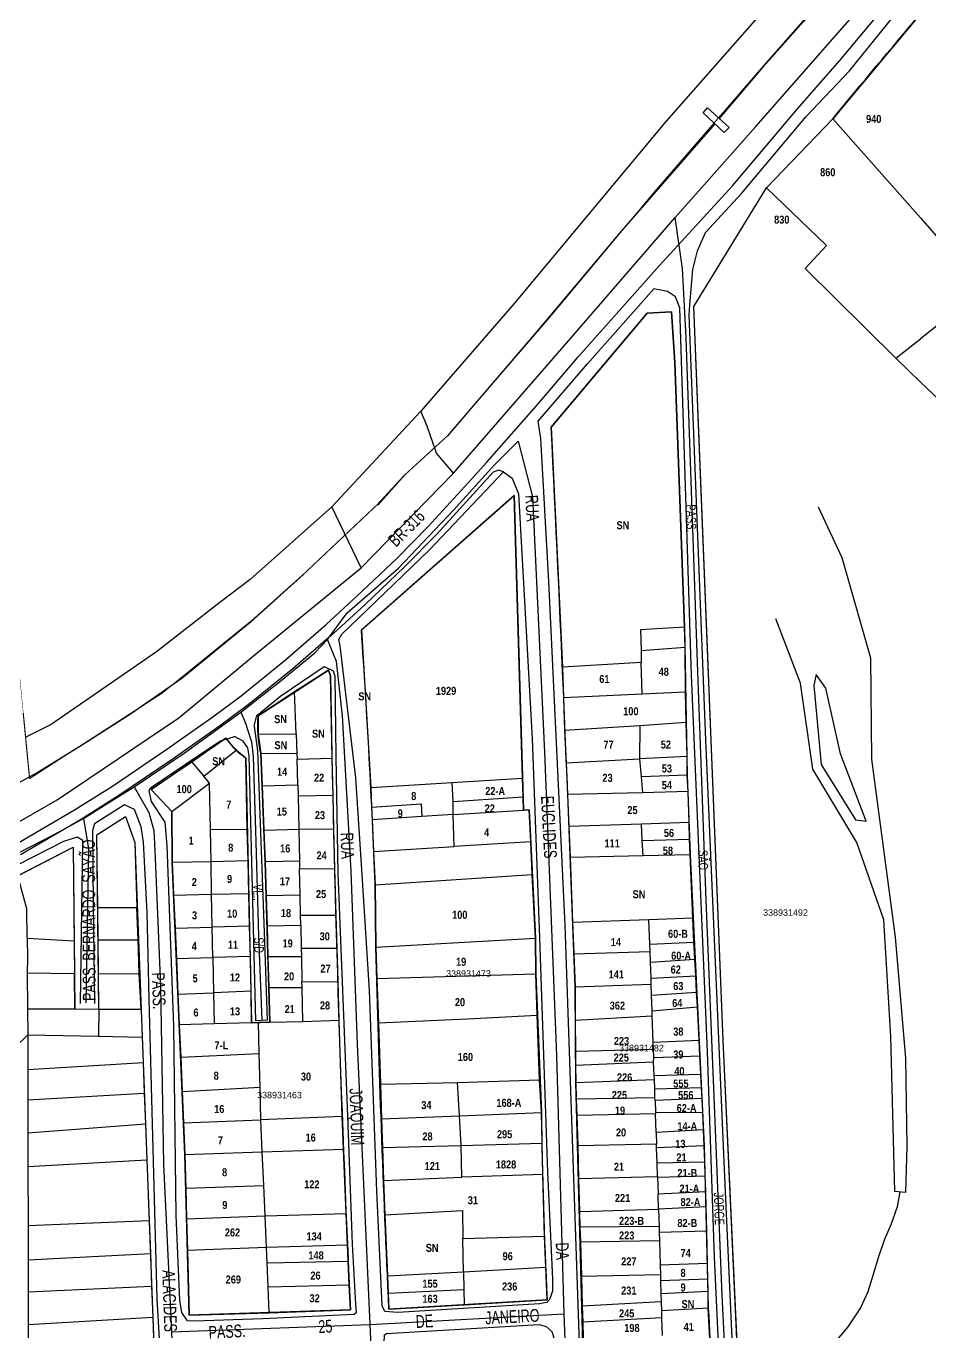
# Model space of a CAD drawing. Extents: x 206099 to 208675, y 4843659 to 4845705.
# Drawn here: x 207835.4 to 208117.6, y 4844599.5 to 4845007.4 of the extents above; entities that cross this region are included whole.
import ezdxf
from ezdxf.enums import TextEntityAlignment as Align

# ---------------------------------------------------------------- set-up
doc = ezdxf.new("R2010")
doc.units = 0
doc.header["$LTSCALE"] = 1.5
doc.header["$MEASUREMENT"] = 0
for name, color, linetype in [('CD-MALHA-LOTES', 40, 'CONTINUOUS'), ('CD_TXT_QUADRA', 7, 'CONTINUOUS'), ('HD-VALAS-DRENOS', 170, 'CONTINUOUS'), ('LM-LIM-SETOR-FISCAL', 7, 'CONTINUOUS'), ('LM-LIMITE-MUNICIPAL', 2, 'CONTINUOUS'), ('RU-QUADRAS', 6, 'CONTINUOUS'), ('SV-CAMINHO-TRILHA', 20, 'CONTINUOUS'), ('SV-EIXO-ROD-ESTR', 7, 'CONTINUOUS'), ('SV-EIXO-RUA-N-PAV', 6, 'CONTINUOUS'), ('SV-EIXO-RUA-PAV', 20, 'CONTINUOUS'), ('SV-FX-DOM-FED', 20, 'CONTINUOUS'), ('SV-PONTE-BUEIRO', 249, 'CONTINUOUS'), ('SV-ROD-FEDERAIS', 40, 'CONTINUOUS'), ('SV-RUA-NAO-PAV-S-GUIA-C-GUIA', 7, 'CONTINUOUS'), ('SV-RUA-PAVIM-S-GUIA-C-GUIA', 7, 'CONTINUOUS'), ('SV-TXT-ROD-FED', 20, 'CONTINUOUS'), ('SV-TXT-RUA-N-PAV-S-GUIA-C-GUIA', 7, 'CONTINUOUS'), ('SV-TXT-RUA-PAV-S-GUIA-C-GUIA', 7, 'CONTINUOUS'), ('Th_NmrPort', 7, 'CONTINUOUS')]:
    doc.layers.add(name, color=color, linetype=linetype)
doc.styles.add('3389-31-2D_TXT$0$ARIAL', font='ARIAL.TTF')
doc.styles.add('ARIAL', font='ARIAL.TTF')
doc.styles.add('MONOTXT', font='ARIAL.TTF', dxfattribs={"height": 0.2})
doc.styles.get("Standard").update_dxf_attribs({"font": 'swisscbo.ttf'})
doc.linetypes.add('Limite', pattern='A,20,-3,[130,ltypeshp.shx,S=6.35,R=0,X=0,Y=0],-3,20', length=46)

msp = doc.modelspace()

# ---------------------------------------------------------------- linework, layer by layer
at = {"layer": 'CD-MALHA-LOTES', "linetype": 'Continuous'}
for p, q in [((208114.62, 4845011.24), (208087.25, 4844978.44)), ((208087.25, 4844978.44), (208066.61, 4844956.94)), ((208087.25, 4844978.44), (208114.62, 4844947.53)), ((208043.91, 4844919.87), (208066.61, 4844956.94)), ((208066.61, 4844956.94), (208085.31, 4844938.85)), ((208114.62, 4844947.53), (208129.67, 4844930.25)), ((208085.31, 4844938.85), (208078.63, 4844931.68)), ((208078.63, 4844931.68), (208106.98, 4844903.67)), ((208029.27, 4844917.74), (207999.36, 4844882.14)), ((208036.89, 4844918.13), (208029.27, 4844917.74)), ((208037.94, 4844902.32), (208036.89, 4844918.13)), ((208045.44, 4844880.38), (208043.91, 4844919.87)), ((208123.74, 4844916.96), (208114.62, 4844909.68)), ((208106.98, 4844903.67), (208114.62, 4844909.68)), ((208040.95, 4844819.7), (208037.94, 4844902.32)), ((208106.98, 4844903.67), (208114.62, 4844896.24)), ((208120.5, 4844890.7), (208114.62, 4844896.24)), ((207999.36, 4844882.14), (208002.84, 4844807.15)), ((208053.02, 4844690.61), (208045.44, 4844880.38)), ((207987.79, 4844860.77), (207940.16, 4844818.87)), ((207990.39, 4844772.45), (207987.79, 4844860.77)), ((208040.95, 4844819.7), (208027.26, 4844818.8)), ((208041.14, 4844813.37), (208040.95, 4844819.7)), ((207940.16, 4844818.87), (207940.05, 4844818.86)), ((207940.05, 4844818.86), (207943.01, 4844769.53)), ((208027.26, 4844818.8), (208027.4, 4844812.32)), ((208027.4, 4844812.32), (208041.14, 4844813.37)), ((208027.4, 4844812.32), (208027.48, 4844808.65)), ((208041.32, 4844799.38), (208041.14, 4844813.37)), ((208027.48, 4844808.65), (208002.84, 4844807.15)), ((208002.84, 4844807.15), (208003.17, 4844797.61)), ((208027.7, 4844798.75), (208027.48, 4844808.65)), ((207929.84, 4844806.22), (207919.18, 4844799.46)), ((207930.43, 4844804.48), (207929.84, 4844806.22)), ((207930.93, 4844778.69), (207930.43, 4844804.48)), ((207919.18, 4844799.46), (207907.8, 4844791.92)), ((207919.65, 4844786.28), (207919.18, 4844799.46)), ((208027.7, 4844798.75), (208003.17, 4844797.61)), ((208041.32, 4844799.38), (208027.7, 4844798.75)), ((208041.45, 4844789.86), (208041.32, 4844799.38)), ((208003.17, 4844797.61), (208003.52, 4844787.41)), ((207907.8, 4844791.92), (207907.81, 4844786.22)), ((208027.07, 4844788.82), (208003.52, 4844787.41)), ((208003.52, 4844787.41), (208003.97, 4844777.28)), ((208027.07, 4844788.82), (208026.91, 4844778.49)), ((208041.45, 4844789.86), (208027.07, 4844788.82)), ((208041.79, 4844779.24), (208041.45, 4844789.86)), ((207897.77, 4844785.02), (207887.14, 4844777.53)), ((207901, 4844781.22), (207897.77, 4844785.02)), ((207907.81, 4844786.22), (207919.65, 4844786.28)), ((207907.81, 4844786.22), (207908.66, 4844780.24)), ((207919.65, 4844786.28), (207919.95, 4844780.23)), ((207890.83, 4844773.1), (207901, 4844781.22)), ((207904.01, 4844778.75), (207901, 4844781.22)), ((207904.42, 4844756.4), (207904.01, 4844778.75)), ((207908.66, 4844780.24), (207919.95, 4844780.23)), ((207908.66, 4844780.24), (207909.07, 4844770.1)), ((207919.95, 4844780.23), (207920.04, 4844778.39)), ((207920.04, 4844778.39), (207930.93, 4844778.69)), ((207920.2, 4844770.42), (207920.04, 4844778.39)), ((207931.27, 4844767.14), (207930.93, 4844778.69)), ((208003.97, 4844777.28), (208026.91, 4844778.49)), ((208041.79, 4844779.24), (208026.91, 4844778.49)), ((208026.91, 4844778.49), (208027.41, 4844772.9)), ((208041.81, 4844773.43), (208041.79, 4844779.24)), ((207887.14, 4844777.53), (207874.39, 4844768.96)), ((207887.14, 4844777.53), (207890.83, 4844773.1)), ((208003.97, 4844777.28), (208004.4, 4844767.38)), ((207880.85, 4844762.11), (207892.66, 4844770.9)), ((207892.66, 4844770.9), (207890.83, 4844773.1)), ((207892.93, 4844756.39), (207892.66, 4844770.9)), ((207909.07, 4844770.1), (207920.2, 4844770.42)), ((207909.07, 4844770.1), (207909.64, 4844756.24)), ((207920.2, 4844770.42), (207920.28, 4844766.99)), ((207943.01, 4844769.53), (207968.46, 4844771.1)), ((207968.46, 4844771.1), (207990.39, 4844772.45)), ((207968.68, 4844765.12), (207968.46, 4844771.1)), ((207990.55, 4844766.59), (207990.39, 4844772.45)), ((208041.81, 4844773.43), (208027.41, 4844772.9)), ((208027.41, 4844772.9), (208027.84, 4844767.93)), ((208042.14, 4844768.27), (208041.81, 4844773.43)), ((207874.39, 4844768.96), (207880.85, 4844762.11)), ((207920.28, 4844766.99), (207931.27, 4844767.14)), ((207920.28, 4844766.99), (207920.5, 4844756.5)), ((207931.51, 4844756.65), (207931.27, 4844767.14)), ((207943.01, 4844769.53), (207943.27, 4844763.42)), ((207990.55, 4844766.59), (207968.68, 4844765.12)), ((207990.68, 4844762.44), (207990.55, 4844766.59)), ((208027.84, 4844767.93), (208004.4, 4844767.38)), ((208004.4, 4844767.38), (208004.84, 4844757.34)), ((208042.14, 4844768.27), (208027.84, 4844767.93)), ((208042.42, 4844758.58), (208042.14, 4844768.27)), ((207880.85, 4844762.11), (207880.95, 4844746.19)), ((207943.27, 4844763.42), (207958.7, 4844764.45)), ((207943.27, 4844763.42), (207943.45, 4844759.51)), ((207958.7, 4844764.45), (207958.98, 4844760.47)), ((207968.77, 4844761.08), (207968.68, 4844765.12)), ((207968.77, 4844761.08), (207990.68, 4844762.44)), ((207992.45, 4844762.54), (207990.68, 4844762.44)), ((207992.93, 4844752.56), (207992.45, 4844762.54)), ((207958.98, 4844760.47), (207943.45, 4844759.51)), ((207943.45, 4844759.51), (207943.88, 4844749.6)), ((207968.77, 4844761.08), (207958.98, 4844760.47)), ((207969, 4844751.11), (207968.77, 4844761.08)), ((208027.51, 4844758.09), (208004.84, 4844757.34)), ((208042.42, 4844758.58), (208027.51, 4844758.09)), ((208027.77, 4844752.99), (208027.51, 4844758.09)), ((208042.57, 4844753.4), (208042.42, 4844758.58)), ((207904.42, 4844756.4), (207892.93, 4844756.39)), ((207893.11, 4844746.46), (207892.93, 4844756.39)), ((207904.66, 4844746.79), (207904.42, 4844756.4)), ((207909.64, 4844756.24), (207920.5, 4844756.5)), ((207909.64, 4844756.24), (207910.04, 4844746.33)), ((207920.5, 4844756.5), (207931.51, 4844756.65)), ((207920.5, 4844756.5), (207920.72, 4844746.56)), ((207931.79, 4844744.27), (207931.51, 4844756.65)), ((208004.84, 4844757.34), (208005.27, 4844747.68)), ((207943.88, 4844749.6), (207969, 4844751.11)), ((207992.93, 4844752.56), (207969, 4844751.11)), ((207993.4, 4844742.4), (207992.93, 4844752.56)), ((208027.77, 4844752.99), (208042.57, 4844753.4)), ((208028.01, 4844748.2), (208027.77, 4844752.99)), ((208042.72, 4844748.53), (208042.57, 4844753.4)), ((207880.95, 4844746.19), (207893.11, 4844746.46)), ((207880.95, 4844746.19), (207881.4, 4844735.95)), ((207893.11, 4844746.46), (207904.66, 4844746.79)), ((207893.3, 4844736.22), (207893.11, 4844746.46)), ((207904.92, 4844736.4), (207904.66, 4844746.79)), ((207920.72, 4844746.56), (207910.04, 4844746.33)), ((207910.04, 4844746.33), (207910.34, 4844735.87)), ((207920.72, 4844746.56), (207920.76, 4844744.13)), ((207943.88, 4844749.6), (207944.34, 4844739.15)), ((208028.01, 4844748.2), (208005.27, 4844747.68)), ((208005.27, 4844747.68), (208006.04, 4844727.36)), ((208042.72, 4844748.53), (208028.01, 4844748.2)), ((208043.53, 4844728.71), (208042.72, 4844748.53)), ((207920.76, 4844744.13), (207931.79, 4844744.27)), ((207920.93, 4844736.03), (207920.76, 4844744.13)), ((207932.14, 4844729.59), (207931.79, 4844744.27)), ((207944.34, 4844739.15), (207993.4, 4844742.4)), ((207994.39, 4844722.51), (207993.4, 4844742.4)), ((207944.34, 4844739.15), (207944.61, 4844719.64)), ((207881.4, 4844735.95), (207893.3, 4844736.22)), ((207881.4, 4844735.95), (207881.86, 4844725.6)), ((207893.3, 4844736.22), (207904.92, 4844736.4)), ((207893.49, 4844725.9), (207893.3, 4844736.22)), ((207905.17, 4844726.23), (207904.92, 4844736.4)), ((207910.34, 4844735.87), (207920.93, 4844736.03)), ((207910.34, 4844735.87), (207910.62, 4844726.37)), ((207921.06, 4844729.61), (207920.93, 4844736.03)), ((207921.13, 4844726.52), (207921.06, 4844729.61)), ((207932.14, 4844729.59), (207921.06, 4844729.61)), ((207932.46, 4844719.24), (207932.14, 4844729.59)), ((207881.86, 4844725.6), (207893.49, 4844725.9)), ((207881.86, 4844725.6), (207882.28, 4844716.14)), ((207905.17, 4844726.23), (207893.49, 4844725.9)), ((207893.69, 4844716.44), (207893.49, 4844725.9)), ((207905.41, 4844716.75), (207905.17, 4844726.23)), ((207910.62, 4844726.37), (207921.13, 4844726.52)), ((207910.62, 4844726.37), (207910.9, 4844716.75)), ((207921.13, 4844726.52), (207921.28, 4844719.26)), ((208029.86, 4844728.22), (208006.04, 4844727.36)), ((208006.04, 4844727.36), (208006.41, 4844717.63)), ((208043.53, 4844728.71), (208029.86, 4844728.22)), ((208030.17, 4844720.61), (208029.86, 4844728.22)), ((208043.92, 4844721.25), (208043.53, 4844728.71)), ((207944.61, 4844719.64), (207994.39, 4844722.51)), ((207994.54, 4844711.38), (207994.39, 4844722.51)), ((208030.17, 4844720.61), (208043.92, 4844721.25)), ((208044.21, 4844715.92), (208043.92, 4844721.25)), ((207921.28, 4844719.26), (207921.32, 4844716.73)), ((207932.46, 4844719.24), (207921.28, 4844719.26)), ((207932.78, 4844708.98), (207932.46, 4844719.24)), ((207944.61, 4844719.64), (207944.94, 4844709.88)), ((208006.41, 4844717.63), (208030.25, 4844718.29)), ((208006.41, 4844717.63), (208006.8, 4844707.31)), ((208030.25, 4844718.29), (208030.17, 4844720.61)), ((208030.36, 4844714.96), (208030.25, 4844718.29)), ((207882.28, 4844716.14), (207893.69, 4844716.44)), ((207882.28, 4844716.14), (207882.77, 4844704.96)), ((207905.41, 4844716.75), (207893.69, 4844716.44)), ((207893.69, 4844716.44), (207893.87, 4844705.45)), ((207905.68, 4844705.95), (207905.41, 4844716.75)), ((207910.9, 4844716.75), (207921.32, 4844716.73)), ((207910.9, 4844716.75), (207911.18, 4844707.08)), ((207921.32, 4844716.73), (207921.49, 4844708.85)), ((208030.36, 4844714.96), (208044.21, 4844715.92)), ((208030.52, 4844710), (208030.36, 4844714.96)), ((208044.48, 4844710.78), (208044.21, 4844715.92)), ((207921.49, 4844708.85), (207932.78, 4844708.98)), ((207933.15, 4844696.84), (207932.78, 4844708.98)), ((207944.94, 4844709.88), (207994.54, 4844711.38)), ((207944.94, 4844709.88), (207945.39, 4844696)), ((207994.98, 4844698.39), (207994.54, 4844711.38)), ((208030.52, 4844710), (208044.48, 4844710.78)), ((208030.58, 4844708.14), (208030.52, 4844710)), ((208044.75, 4844705.67), (208044.48, 4844710.78)), ((207882.77, 4844704.96), (207893.87, 4844705.45)), ((207882.77, 4844704.96), (207883.19, 4844695.46)), ((207905.68, 4844705.95), (207893.87, 4844705.45)), ((207893.87, 4844705.45), (207894.08, 4844695.76)), ((207905.74, 4844696.08), (207905.68, 4844705.95)), ((207911.18, 4844707.08), (207921.53, 4844707.09)), ((207911.18, 4844707.08), (207911.49, 4844696.24)), ((207921.53, 4844707.09), (207921.49, 4844708.85)), ((207921.75, 4844696.47), (207921.53, 4844707.09)), ((208006.8, 4844707.31), (208030.58, 4844708.14)), ((208006.8, 4844707.31), (208006.87, 4844696.9)), ((208030.7, 4844704.7), (208030.58, 4844708.14)), ((208030.7, 4844704.7), (208044.75, 4844705.67)), ((208045, 4844701.03), (208044.75, 4844705.67)), ((208030.86, 4844699.84), (208030.7, 4844704.7)), ((208030.86, 4844699.84), (208045, 4844701.03)), ((208045.54, 4844690.59), (208045, 4844701.03)), ((207921.75, 4844696.47), (207933.15, 4844696.84)), ((207934.08, 4844666.8), (207933.15, 4844696.84)), ((207945.39, 4844696), (207973.25, 4844697.3)), ((207973.25, 4844697.3), (207994.98, 4844698.39)), ((207995.66, 4844678.19), (207994.98, 4844698.39)), ((208006.87, 4844696.9), (208030.91, 4844698.24)), ((208006.87, 4844696.9), (208006.93, 4844687.24)), ((208030.91, 4844698.24), (208030.86, 4844699.84)), ((208031.18, 4844690.03), (208030.91, 4844698.24)), ((207894.08, 4844695.76), (207883.19, 4844695.46)), ((207883.19, 4844695.46), (207883.63, 4844685.35)), ((207905.74, 4844696.08), (207894.08, 4844695.76)), ((207907.94, 4844696.14), (207905.74, 4844696.08)), ((207911.49, 4844696.24), (207907.94, 4844696.14)), ((207908.18, 4844686.47), (207907.94, 4844696.14)), ((207911.49, 4844696.24), (207921.75, 4844696.47)), ((207945.39, 4844696), (207946.03, 4844676.84)), ((208031.18, 4844690.03), (208045.54, 4844690.59)), ((208031.25, 4844687.84), (208031.18, 4844690.03)), ((208045.78, 4844685.66), (208045.54, 4844690.59)), ((208059.79, 4844544.47), (208053.02, 4844690.61)), ((207883.63, 4844685.35), (207908.18, 4844686.47)), ((207883.63, 4844685.35), (207884.11, 4844674.6)), ((207908.46, 4844675.9), (207908.18, 4844686.47)), ((208006.93, 4844687.24), (208031.25, 4844687.84)), ((208006.93, 4844687.24), (208006.95, 4844682.87)), ((208031.34, 4844685.06), (208031.25, 4844687.84)), ((208031.33, 4844683.89), (208031.34, 4844685.06)), ((208045.78, 4844685.66), (208031.34, 4844685.06)), ((208046.08, 4844680.01), (208045.78, 4844685.66)), ((208006.95, 4844682.87), (208031.33, 4844683.89)), ((208006.95, 4844682.87), (208006.99, 4844677.43)), ((208031.52, 4844679.57), (208031.33, 4844683.89)), ((207946.03, 4844676.84), (207970.05, 4844677.41)), ((207946.03, 4844676.84), (207946.38, 4844666.03)), ((207970.05, 4844677.41), (207995.66, 4844678.19)), ((207970.69, 4844667.03), (207970.05, 4844677.41)), ((207996.26, 4844668.07), (207995.66, 4844678.19)), ((208006.99, 4844677.43), (208031.56, 4844678.38)), ((208006.99, 4844677.43), (208007.15, 4844672.23)), ((208031.52, 4844679.57), (208046.08, 4844680.01)), ((208031.56, 4844678.38), (208031.52, 4844679.57)), ((208031.67, 4844675.29), (208031.56, 4844678.38)), ((208046.32, 4844675.76), (208046.08, 4844680.01)), ((207884.11, 4844674.6), (207908.46, 4844675.9)), ((207884.11, 4844674.6), (207884.54, 4844664.76)), ((207908.71, 4844665.76), (207908.46, 4844675.9)), ((208031.75, 4844672.62), (208007.15, 4844672.23)), ((208007.15, 4844672.23), (208007.31, 4844667.09)), ((208046.32, 4844675.76), (208031.67, 4844675.29)), ((208031.75, 4844672.62), (208031.67, 4844675.29)), ((208031.78, 4844671.8), (208031.75, 4844672.62)), ((208046.44, 4844672.41), (208031.78, 4844671.8)), ((208046.44, 4844672.41), (208046.32, 4844675.76)), ((208046.65, 4844668.03), (208046.44, 4844672.41)), ((207970.69, 4844667.03), (207996.26, 4844668.07)), ((207996.5, 4844658.44), (207996.26, 4844668.07)), ((208031.78, 4844671.8), (208031.91, 4844667.89)), ((207884.54, 4844664.76), (207908.71, 4844665.76)), ((207884.54, 4844664.76), (207884.97, 4844654.91)), ((207934.08, 4844666.8), (207908.71, 4844665.76)), ((207909.1, 4844655.77), (207908.71, 4844665.76)), ((207934.44, 4844656.61), (207934.08, 4844666.8)), ((207946.38, 4844666.03), (207970.69, 4844667.03)), ((207946.38, 4844666.03), (207946.68, 4844657.1)), ((207971.26, 4844657.73), (207970.69, 4844667.03)), ((208031.92, 4844667.63), (208007.31, 4844667.09)), ((208007.31, 4844667.09), (208007.61, 4844657.65)), ((208046.65, 4844668.03), (208031.91, 4844667.89)), ((208031.91, 4844667.89), (208031.92, 4844667.63)), ((208032.11, 4844661.83), (208031.92, 4844667.63)), ((208046.92, 4844662.62), (208046.65, 4844668.03)), ((208046.92, 4844662.62), (208032.11, 4844661.83)), ((208032.11, 4844661.83), (208032.23, 4844658.11)), ((208047.16, 4844657.63), (208046.92, 4844662.62)), ((207909.1, 4844655.77), (207934.44, 4844656.61)), ((207935.32, 4844636.48), (207934.44, 4844656.61)), ((207946.68, 4844657.1), (207971.26, 4844657.73)), ((207946.68, 4844657.1), (207947.02, 4844646.75)), ((207971.26, 4844657.73), (207996.5, 4844658.44)), ((207971.46, 4844647.83), (207971.26, 4844657.73)), ((207996.78, 4844648.68), (207996.5, 4844658.44)), ((208032.23, 4844658.11), (208007.61, 4844657.65)), ((208007.61, 4844657.65), (208007.9, 4844647.26)), ((208032.27, 4844656.98), (208032.23, 4844658.11)), ((208047.16, 4844657.63), (208032.27, 4844656.98)), ((208032.42, 4844652.27), (208032.27, 4844656.98)), ((208047.31, 4844652.66), (208047.16, 4844657.63)), ((207884.97, 4844654.91), (207909.1, 4844655.77)), ((207884.97, 4844654.91), (207885.25, 4844644.37)), ((207909.58, 4844645.23), (207909.1, 4844655.77)), ((208032.42, 4844652.27), (208047.31, 4844652.66)), ((208032.57, 4844647.98), (208032.42, 4844652.27)), ((208047.45, 4844648.26), (208047.31, 4844652.66)), ((207947.02, 4844646.75), (207971.46, 4844647.83)), ((207996.78, 4844648.68), (207971.46, 4844647.83)), ((207997.23, 4844629.36), (207996.78, 4844648.68)), ((208032.57, 4844647.98), (208007.9, 4844647.26)), ((208032.57, 4844647.86), (208047.45, 4844648.26)), ((208032.57, 4844647.86), (208032.57, 4844647.98)), ((208032.57, 4844647.86), (208032.72, 4844642.61)), ((208047.6, 4844643.32), (208047.45, 4844648.26)), ((207885.25, 4844644.37), (207909.58, 4844645.23)), ((207885.25, 4844644.37), (207885.49, 4844634.85)), ((207910.01, 4844635.79), (207909.58, 4844645.23)), ((207947.02, 4844646.75), (207947.37, 4844636.04)), ((208007.9, 4844647.26), (208008.19, 4844637.13)), ((208032.72, 4844642.61), (208047.6, 4844643.32)), ((208032.85, 4844637.83), (208032.72, 4844642.61)), ((208047.75, 4844638.58), (208047.6, 4844643.32)), ((207885.49, 4844634.85), (207910.01, 4844635.79)), ((207910.01, 4844635.79), (207935.32, 4844636.48)), ((207910.41, 4844625.82), (207910.01, 4844635.79)), ((207935.75, 4844626.62), (207935.32, 4844636.48)), ((207947.37, 4844636.04), (207971.63, 4844637.41)), ((207947.37, 4844636.04), (207948.21, 4844617.03)), ((207971.63, 4844637.41), (207971.79, 4844628.62)), ((208008.19, 4844637.13), (208032.85, 4844637.83)), ((208008.19, 4844637.13), (208008.33, 4844632.2)), ((208047.75, 4844638.58), (208032.85, 4844637.83)), ((208032.85, 4844637.83), (208033.01, 4844632.4)), ((208047.98, 4844630.92), (208047.75, 4844638.58)), ((207885.49, 4844634.85), (207885.75, 4844624.97)), ((208033.01, 4844632.4), (208008.33, 4844632.2)), ((208008.33, 4844632.2), (208008.46, 4844627.58)), ((208033.01, 4844632.4), (208033.06, 4844630.58)), ((207971.79, 4844628.62), (207997.23, 4844629.36)), ((207971.98, 4844618.24), (207971.79, 4844628.62)), ((207997.65, 4844619.69), (207997.23, 4844629.36)), ((208008.46, 4844627.58), (208033.13, 4844628.09)), ((208008.46, 4844627.58), (208008.76, 4844616.83)), ((208047.98, 4844630.92), (208033.06, 4844630.58)), ((208033.06, 4844630.58), (208033.13, 4844628.09)), ((208033.13, 4844628.09), (208033.35, 4844620.32)), ((208048.16, 4844620.85), (208047.98, 4844630.92)), ((207910.41, 4844625.82), (207885.75, 4844624.97)), ((207885.75, 4844624.97), (207886.27, 4844604.69)), ((207935.75, 4844626.62), (207910.41, 4844625.82)), ((207910.6, 4844621.1), (207910.41, 4844625.82)), ((207935.97, 4844621.57), (207935.75, 4844626.62)), ((207910.6, 4844621.1), (207935.97, 4844621.57)), ((207910.93, 4844613.52), (207910.6, 4844621.1)), ((207936.29, 4844614.17), (207935.97, 4844621.57)), ((207971.98, 4844618.24), (207997.65, 4844619.69)), ((207998.09, 4844609.48), (207997.65, 4844619.69)), ((208048.16, 4844620.85), (208033.35, 4844620.32)), ((208033.35, 4844620.32), (208033.44, 4844617.27)), ((208048.24, 4844616.03), (208048.16, 4844620.85)), ((207948.21, 4844617.03), (207971.98, 4844618.24)), ((207948.21, 4844617.03), (207948.45, 4844611.59)), ((207971.98, 4844618.24), (207972.03, 4844612.76)), ((208033.44, 4844617.27), (208008.76, 4844616.83)), ((208008.76, 4844616.83), (208009.02, 4844607.56)), ((208033.44, 4844617.27), (208033.49, 4844615.55)), ((208033.49, 4844615.55), (208048.24, 4844616.03)), ((208033.49, 4844615.55), (208033.61, 4844611.35)), ((208048.31, 4844612.11), (208048.24, 4844616.03)), ((207910.93, 4844613.52), (207936.29, 4844614.17)), ((207911.27, 4844605.41), (207910.93, 4844613.52)), ((207936.63, 4844606.41), (207936.29, 4844614.17)), ((207948.45, 4844611.59), (207972.03, 4844612.76)), ((207948.45, 4844611.59), (207948.67, 4844606.59)), ((207972.03, 4844612.76), (207972.12, 4844607.95)), ((208048.31, 4844612.11), (208033.61, 4844611.35)), ((208033.61, 4844611.35), (208033.68, 4844608.86)), ((208048.4, 4844606.89), (208048.31, 4844612.11)), ((207948.67, 4844606.59), (207972.12, 4844607.95)), ((207972.12, 4844607.95), (207998.09, 4844609.48)), ((208033.68, 4844608.86), (208009.02, 4844607.56)), ((208009.02, 4844607.56), (208009.17, 4844602.52)), ((208033.68, 4844608.86), (208033.76, 4844606.1)), ((208048.4, 4844606.89), (208033.76, 4844606.1)), ((208049.01, 4844595.59), (208048.4, 4844606.89)), ((207886.27, 4844604.69), (207911.27, 4844605.41)), ((207911.27, 4844605.41), (207936.63, 4844606.41)), ((208033.82, 4844603.89), (208009.17, 4844602.52)), ((208033.76, 4844606.1), (208033.82, 4844603.89)), ((208033.82, 4844603.89), (208033.98, 4844598.4)), ((208009.17, 4844602.52), (208009.29, 4844597.43))]:
    msp.add_line(p, q, dxfattribs=at)
at = {"layer": 'CD-MALHA-LOTES'}
for points in [[(207857.73, 4844732.12), (207857.46, 4844754.76), (207866.37, 4844760.51), (207869.28, 4844752.41), (207869.97, 4844732.05)], [(207832.74, 4844741.95), (207850.04, 4844750.92), (207850.36, 4844721.67)], [(207835.66, 4844722.46), (207835.59, 4844731.71), (207832.74, 4844741.95)], [(207857.86, 4844721.97), (207857.73, 4844732.12)], [(207857.73, 4844732.12), (207869.97, 4844732.05)], [(207870.31, 4844721.95), (207869.97, 4844732.05)], [(207835.66, 4844722.46), (207835.77, 4844716.39), (207835.73, 4844711.61)], [(207835.66, 4844722.46), (207850.36, 4844721.67)], [(207850.36, 4844721.67), (207850.46, 4844711.36)], [(207857.99, 4844711.51), (207857.86, 4844721.97)], [(207857.86, 4844721.97), (207870.31, 4844721.95)], [(207870.67, 4844711.31), (207870.31, 4844721.95)], [(207850.46, 4844711.36), (207835.73, 4844711.61)], [(207835.73, 4844711.61), (207835.84, 4844700.44)], [(207850.6, 4844700.37), (207850.46, 4844711.36)], [(207858.12, 4844700.33), (207857.99, 4844711.51)], [(207857.99, 4844711.51), (207870.67, 4844711.31)], [(207871.26, 4844700.28), (207870.67, 4844711.31)], [(207835.84, 4844700.44), (207850.6, 4844700.37)], [(207835.84, 4844700.44), (207835.87, 4844692.31)], [(207850.6, 4844700.37), (207858.12, 4844700.33)], [(207858.12, 4844700.33), (207857.94, 4844691.84)], [(207858.12, 4844700.33), (207871.26, 4844700.28)], [(207871.26, 4844700.28), (207871.6, 4844691.56)], [(207800.29, 4844657.76), (207835.87, 4844692.31)], [(207835.87, 4844692.31), (207835.89, 4844681.44)], [(207835.87, 4844692.31), (207857.94, 4844691.84)], [(207857.94, 4844691.84), (207871.6, 4844691.56)], [(207871.6, 4844691.56), (207871.9, 4844683.65)], [(207835.89, 4844681.44), (207871.9, 4844683.65)], [(207835.89, 4844681.44), (207835.91, 4844672)], [(207871.9, 4844683.65), (207872.26, 4844674.07)], [(207835.91, 4844672), (207872.26, 4844674.07)], [(207872.26, 4844674.07), (207872.62, 4844664.51)], [(207835.91, 4844672), (207835.93, 4844661.72)], [(207835.93, 4844661.72), (207872.62, 4844664.51)], [(207872.62, 4844664.51), (207873.05, 4844653.26)], [(207835.93, 4844661.72), (207835.95, 4844651.21)], [(207835.95, 4844651.21), (207873.05, 4844653.26)], [(207873.05, 4844653.26), (207873.77, 4844634.31)], [(207835.95, 4844651.21), (207835.99, 4844632.76)], [(207835.99, 4844632.76), (207873.77, 4844634.31)], [(207835.99, 4844632.76), (207836.01, 4844622.01)], [(207873.77, 4844634.31), (207874.17, 4844623.99)], [(207836.01, 4844622.01), (207874.17, 4844623.99)], [(207874.17, 4844623.99), (207874.55, 4844613.74)], [(207836.01, 4844622.01), (207836.03, 4844611.96)], [(207836.03, 4844611.96), (207874.55, 4844613.74)], [(207836.03, 4844611.96), (207836.05, 4844601.83)], [(207874.55, 4844613.74), (207874.92, 4844604.09)], [(207836.05, 4844601.83), (207874.92, 4844604.09)], [(207874.92, 4844604.09), (207875.29, 4844594.41)], [(207836.05, 4844601.83), (207836.07, 4844591.86)]]:
    msp.add_lwpolyline(points, dxfattribs=at)
at = {"layer": 'HD-VALAS-DRENOS', "flags": 128}
for points in [[(208114.63, 4845050.94), (208102.47, 4845036.91), (208078.16, 4845008.86), (208066.57, 4844995.87), (208065.85, 4844995.16), (208051.84, 4844978.55)], [(208050.48, 4844976.88), (208021.32, 4844943.45), (207994.83, 4844912.07), (207966.98, 4844879.42)], [(207953.71, 4844867.36), (207945.18, 4844857.79)], [(207922.13, 4844836.19), (207905.31, 4844821.16), (207883.99, 4844803.57), (207868.01, 4844792.45), (207852.71, 4844782.71), (207839.36, 4844774.5), (207817.49, 4844762.44), (207800.02, 4844752.97), (207780.76, 4844743.95), (207764.64, 4844737.06), (207741.04, 4844728.3)]]:
    msp.add_lwpolyline(points, dxfattribs=at)
at = {"layer": 'LM-LIM-SETOR-FISCAL', "linetype": 'Limite', "ltscale": 0.1, "const_width": 0.13, "flags": 128}
msp.add_lwpolyline([(206951.13, 4844515.15), (206103.85, 4844311.15), (206102.2, 4844310.76), (206463.03, 4843896.23), (206552, 4844015.88), (206955.36, 4843691.91), (206997.06, 4843661.13), (206998.31, 4843663.57), (207016.42, 4843698.58), (207012.73, 4843700.99), (207070.72, 4843830.73), (207120.99, 4843945.82), (207148.62, 4843951), (207201.26, 4843971.46), (207207.29, 4843958.02), (207217.12, 4843955.42), (207337.27, 4843938.21), (207437.15, 4843921.71), (207622.29, 4843892.61), (207679.53, 4843880.04), (207690.49, 4843889.02), (207671.55, 4843915.2), (207748.93, 4843970.7), (207711.26, 4844025.71), (207698.36, 4844043.55), (207668.91, 4844086.59), (207641.42, 4844125.22), (207698.91, 4844166.45), (207678.15, 4844195.51), (207667.43, 4844209.54), (207654.06, 4844227.54), (207631.24, 4844260.95), (207605.71, 4844299.54), (207598, 4844309.83), (207586.64, 4844326.37), (207553.25, 4844375.41), (207542.96, 4844389.81), (207530.49, 4844407.67), (207597.31, 4844451.76), (207621.23, 4844476.19), (207656.93, 4844513), (207690.53, 4844547.25), (207699.44, 4844555.93), (207701.4, 4844564.61), (207693.13, 4844573.37), (207679, 4844583.84), (207661.07, 4844596.77), (207637.45, 4844615.37), (207585.86, 4844655.97), (207575.48, 4844664.69), (207569.08, 4844671.5), (207569.45, 4844680.36), (207654.93, 4844703.13), (207663.89, 4844680.39), (207677.57, 4844669.34), (207702.32, 4844650.54), (207716.26, 4844640.68), (207753.78, 4844609.83), (207762.93, 4844554.62), (207770.13, 4844473.57), (207776.84, 4844472.68), (207793.01, 4844360.57), (207785.17, 4844355.62), (207770.44, 4844345.59), (207748.43, 4844330.95), (207747.91, 4844324.8), (207753.52, 4844317.31), (207769.28, 4844298.69), (207775.01, 4844293.43), (207782.88, 4844283.92), (207789.15, 4844276.2), (207815.46, 4844244.33), (207819.38, 4844241.82), (207833.89, 4844253.22), (207837.15, 4844248.8), (207827.85, 4844241.71), (207830.8, 4844238.17), (207835.76, 4844241.82), (207843.28, 4844230.65), (207850.47, 4844234.85), (207853.27, 4844229.99), (207850.22, 4844228.31), (207852.55, 4844223.47), (207862.28, 4844194.53), (207852.98, 4844190.72), (207855.45, 4844183.13), (207841.05, 4844179.2), (207842.75, 4844174.19), (207831.58, 4844167.48), (207835.38, 4844161.88), (207841.17, 4844165.37), (207847.07, 4844155.75), (207831.32, 4844146.19), (207834.89, 4844140.85), (207829.27, 4844137.4), (207831.74, 4844133), (207827.93, 4844130.58), (207830.96, 4844126.13), (207825.79, 4844122.95), (207828.8, 4844117.88), (207826.74, 4844116.71), (207837.07, 4844101.63), (207828.21, 4844096.11), (207838.21, 4844083.58), (207810.77, 4844063.9), (207814.94, 4844058.51), (207818.35, 4844060.87), (207823.85, 4844053.22), (207815.63, 4844047.62), (207818.11, 4844034.1), (207801.11, 4844022.39), (207805.92, 4844012.86), (207800.29, 4844003.99), (207792.72, 4843932.76), (207821.91, 4843926.4), (207859.75, 4843922.03), (207884.09, 4843912.26), (207889.39, 4843912.02), (207898.99, 4843924.88), (207898.88, 4843930.09), (207899.02, 4843938.96), (207962.06, 4843938.77), (207963.84, 4843901.85), (207941.02, 4843902.05), (207942.04, 4843841.47), (208007.7, 4843841.21), (208022.14, 4843841.12), (208036.07, 4843839.89), (208056.34, 4843840.14), (208090.26, 4843841.1), (208106.1, 4843842.59), (208189.59, 4843856.54), (208188.16, 4843865.4), (208275.25, 4843877.18), (208292.72, 4843880.37), (208298.69, 4843887.78), (208321.91, 4843926.37), (208334.62, 4843947.55), (208347.38, 4843979.84), (208351.66, 4843981.53), (208361.4, 4843993.9), (208372.92, 4843999.2), (208371.9, 4844007.23), (208387.36, 4844030.68), (208393.74, 4844026.56), (208401.25, 4844038.55), (208394.9, 4844042.64), (208398.77, 4844059.02), (208405.89, 4844063.32), (208424.47, 4844062.68), (208426.06, 4844069.85), (208422.67, 4844090.07), (208413.98, 4844110.55), (208424.48, 4844115.64), (208426.74, 4844111.64), (208466.87, 4844139.33), (208484, 4844172.26), (208526.46, 4844173.32), (208524.92, 4844238.99), (208556.34, 4844273.82), (208606.67, 4844329.22), (208617.29, 4844355.28), (208634.75, 4844382.44), (208623.4, 4844573.87), (208620.94, 4844586.93), (208617.24, 4844585.48), (208611.62, 4844582.44), (208602.16, 4844575.47), (208597.22, 4844571.55), (208589.65, 4844565.64), (208583.91, 4844560.59), (208574.64, 4844553.13), (208565.88, 4844547.77), (208558.91, 4844543.84), (208546.16, 4844536.68), (208538.21, 4844532.01), (208523.21, 4844523.48), (208501.29, 4844510.52), (208474.09, 4844504.73), (208470.3, 4844549.75), (208469.96, 4844556.19), (208469.21, 4844570.01), (208467.84, 4844586.2), (208466.79, 4844596.16), (208463.28, 4844642.74), (208459.25, 4844689.33), (208457.41, 4844719.81), (208456.59, 4844734.9), (208455.83, 4844742.23), (208452.75, 4844785.24), (208451.92, 4844795.94), (208448.46, 4844834.88), (208447.26, 4844852.46), (208446.16, 4844873.31), (208445.12, 4844881.64), (208441.97, 4844928.93), (208438.81, 4844974.82), (208435.74, 4845020.91), (208434.09, 4845038.6), (208431.09, 4845069.57), (208428.45, 4845117.03), (208425.65, 4845163.09), (208425.04, 4845177.97), (208424.21, 4845193.61), (208423.19, 4845208.28), (208420.65, 4845245.05), (208420.1, 4845254.11), (208419.59, 4845259.67), (208417.58, 4845281.54), (208417.08, 4845287.58), (208415.98, 4845307.61), (208414.07, 4845322.51), (208412.84, 4845335.67), (208409.33, 4845349.09), (208404.94, 4845354.53), (208397.22, 4845363.48), (208391.26, 4845367.95), (208373.27, 4845347.25), (208334.49, 4845303.29), (208294.22, 4845257.76), (208255.35, 4845213.1), (208212.72, 4845163.71), (208171.57, 4845116.42), (208140.51, 4845080.89), (208114.59, 4845051), (208102.6, 4845036.98), (208066.61, 4844996.14), (208032.07, 4844956.22), (207998.73, 4844916.29), (207967.12, 4844879.57), (207953.42, 4844867.05), (207945.01, 4844857.92), (207921.99, 4844836.18), (207906.18, 4844822.02), (207877.77, 4844798.99), (207836.45, 4844772.36), (207834.47, 4844792.78), (207833.01, 4844807.86), (207831.55, 4844856.55), (207830.63, 4844904.88), (207830.37, 4844927.94), (207830.09, 4844953.39), (207831, 4845001.71), (207831.73, 4845050.95), (207831.55, 4845099.46), (207831.55, 4845147.97), (207831.18, 4845196.48), (207831.39, 4845224.82), (207831.52, 4845241.53), (207831.55, 4845245.91), (207831.55, 4845246.41), (207831.18, 4845294.78), (207831.18, 4845343.11), (207831.73, 4845394.36), (207833.37, 4845443.42), (207833.92, 4845490.65), (207833.71, 4845521.07), (207833.56, 4845541.9), (207833.48, 4845550.53), (207833.19, 4845579.45), (207832.83, 4845604.85), (207833.56, 4845629.33), (207836.48, 4845656.56), (207836.76, 4845664.71), (207825.37, 4845667.68), (207821.82, 4845668.69), (207816.91, 4845670.09), (207805.68, 4845673.47), (207791.7, 4845677.75), (207783.5, 4845679.57), (207766.81, 4845685.02), (207754.43, 4845688.82), (207739.64, 4845691.3), (207722.13, 4845693.94), (207717.1, 4845694.68), (207690.08, 4845700.62), (207680.08, 4845702.89), (207670.03, 4845704.98), (207667.81, 4845700.16), (207660.99, 4845676.98), (207660.54, 4845673.8), (207657.39, 4845659.57), (207656.59, 4845656.53), (207655.95, 4845653.98), (207650.56, 4845639.59), (207647.27, 4845633.02), (207644.17, 4845622.85), (207641.37, 4845615.1), (207618.1, 4845615.4), (207601.33, 4845615.86), (207592.93, 4845615.82), (207543.69, 4845617.43), (207493.78, 4845618.83), (207471.28, 4845620.61), (207442.67, 4845621.38), (207409.05, 4845621.45), (207395.8, 4845621.64), (207345.61, 4845622.76), (207297.34, 4845623.66), (207302.37, 4845557.49), (207306.56, 4845504.34), (207309.91, 4845464.2), (207314.17, 4845425.29), (207318.44, 4845350.96), (207323.01, 4845301.38), (207326.21, 4845262.61), (207329.56, 4845220.35), (207332.3, 4845183.41), (207332.77, 4845157.36), (207331.5, 4845129.31), (207329.48, 4845113.1), (207327.97, 4845099.78), (207322.7, 4845067.42), (207315.32, 4845031.5), (207304.58, 4844989.44), (207294.83, 4844945.95), (207285.39, 4844902.77), (207275.03, 4844859.74), (207265.74, 4844820.37), (207255.53, 4844777.19), (207247.26, 4844743.37), (207237.49, 4844702.4), (207233.3, 4844686.1), (207226.31, 4844651.65), (207222.36, 4844634.38), (207221.5, 4844580.09), (207184.7, 4844571.41), (207132.94, 4844558.17), (207106.7, 4844555.23), (207101.3, 4844554.58), (207090.18, 4844551.4), (207069.41, 4844546.2), (207052.47, 4844541.19), (207025, 4844537.01), (206969.31, 4844520.12)], close=True, dxfattribs=at)
at = {"layer": 'LM-LIMITE-MUNICIPAL'}
for points in [[(208066.61, 4844996.14, 0.35, 0.35, 0), (208102.6, 4845036.98, 0.35, 0.35, 0)], [(208032.07, 4844956.22, 0.35, 0.35, 0), (208066.61, 4844996.14, 0.35, 0.35, 0)], [(207998.73, 4844916.29, 0.35, 0.35, 0), (208032.07, 4844956.22, 0.35, 0.35, 0)], [(207967.12, 4844879.57, 0.35, 0.35, 0), (207998.73, 4844916.29, 0.35, 0.35, 0)], [(207953.42, 4844867.05, 0.35, 0.35, 0), (207967.12, 4844879.57, 0.35, 0.35, 0)], [(207945.01, 4844857.92, 0.35, 0.35, 0), (207953.42, 4844867.05, 0.35, 0.35, 0)], [(207921.99, 4844836.18, 0.35, 0.35, 0), (207945.01, 4844857.92, 0.35, 0.35, 0)], [(207906.18, 4844822.02, 0.35, 0.35, 0), (207921.99, 4844836.18, 0.35, 0.35, 0)], [(207877.77, 4844798.99, 0.35, 0.35, 0), (207906.18, 4844822.02, 0.35, 0.35, 0)], [(207836.45, 4844772.36, 0.35, 0.35, 0), (207877.77, 4844798.99, 0.35, 0.35, 0)], [(207834.47, 4844792.78, 0.35, 0.35, 0), (207836.45, 4844772.36, 0.35, 0.35, 0)]]:
    msp.add_lwpolyline(points, format="xyseb", dxfattribs=at)
at = {"layer": 'RU-QUADRAS', "color": 6, "linetype": 'Continuous'}
for points in [[(208059.79, 4844544.47), (208053.02, 4844690.61), (208043.91, 4844919.87), (208066.62, 4844956.95), (208087.25, 4844978.44, -0.00762), (208142.41, 4845043.53)], [(208009.42, 4844587.7), (208006.99, 4844677.43), (208006.8, 4844707.31, 0.003365), (207999.36, 4844882.14), (208029.27, 4844917.74), (208036.89, 4844918.13), (208037.94, 4844902.32), (208040.95, 4844819.7), (208041.81, 4844773.43), (208042.72, 4844748.53), (208047.16, 4844657.63), (208048.4, 4844606.89, -0.013237), (208049.73, 4844569.43)]]:
    msp.add_lwpolyline(points, format="xyb", dxfattribs=at)
for points in [[(207940.05, 4844818.86), (207987.79, 4844860.77), (207990.68, 4844762.44), (207992.45, 4844762.54), (207994.39, 4844722.51), (207994.54, 4844711.38), (207996.26, 4844668.07, 0.00909), (207998.09, 4844609.48), (207948.67, 4844606.59, -0.005556), (207944.61, 4844719.64), (207944.34, 4844739.15, 0.008091)], [(207874.39, 4844768.96), (207897.77, 4844785.02, 0.089804), (207904.01, 4844778.75), (207905.74, 4844696.08), (207911.49, 4844696.24), (207910.04, 4844746.33), (207908.66, 4844780.24, -0.069833), (207907.8, 4844791.92), (207929.84, 4844806.22), (207930.43, 4844804.48, 0.007848), (207936.63, 4844606.41), (207886.27, 4844604.69), (207884.97, 4844654.91), (207880.95, 4844746.19), (207880.85, 4844762.11)]]:
    msp.add_lwpolyline(points, format="xyb", close=True, dxfattribs=at)
msp.add_lwpolyline([(207832.66, 4844741.92), (207850.04, 4844750.92), (207850.6, 4844700.37), (207858.12, 4844700.33), (207857.46, 4844754.76), (207866.4, 4844760.53), (207869.28, 4844752.41), (207878.7, 4844504.73), (207888.16, 4844362.14), (207891.1, 4844362.94), (207893.07, 4844400), (207946.03, 4844400), (207950.88, 4844197.23)], dxfattribs=at)
at = {"layer": 'SV-CAMINHO-TRILHA', "flags": 128}
msp.add_lwpolyline([(208108.19, 4844643.21), (208107.35, 4844638.58), (208105.39, 4844632.92), (208103.35, 4844628.11), (208101.51, 4844622.95), (208099.75, 4844617.08), (208098.25, 4844611.96), (208095.96, 4844606.96), (208091.95, 4844601.05), (208087.6, 4844595.84), (208082, 4844590.61), (208076.45, 4844587.33), (208073.59, 4844581.84), (208071.67, 4844575.48), (208069.98, 4844570.76), (208066.68, 4844565.08), (208062.23, 4844562.33), (208061.86, 4844561.24)], dxfattribs=at)
at = {"layer": 'SV-EIXO-ROD-ESTR', "flags": 128}
for points in [[(207814.56, 4844748.22), (207845.05, 4844765.74), (207883.02, 4844791.3), (207906.39, 4844810.65), (207939.98, 4844838.22), (207968.82, 4844867.8), (208005.52, 4844909.97), (208038.01, 4844947.64), (208063.21, 4844976.05), (208088.77, 4845005.08), (208114.69, 4845034.66)], [(208083.53, 4845032.7), (208035.28, 4844977.7), (207987.81, 4844920.74), (207958.6, 4844887.15), (207930.85, 4844857.21), (207905.29, 4844834.57), (207895.81, 4844827.4), (207876.08, 4844811.93), (207843.22, 4844789.29), (207835.08, 4844785.19)], [(207968.82, 4844867.8), (207963.53, 4844874), (207960.61, 4844882.4), (207958.6, 4844887.15)], [(207939.98, 4844838.22), (207930.85, 4844857.21)]]:
    msp.add_lwpolyline(points, dxfattribs=at)
at = {"layer": 'SV-EIXO-RUA-N-PAV', "flags": 128}
for points in [[(208057.99, 4844504.77), (208052.75, 4844610.87), (208050.42, 4844667.87), (208047.71, 4844734.37), (208044.99, 4844808.63), (208041.5, 4844910.03), (208040.34, 4844931.74), (208038.01, 4844947.64)], [(207661.83, 4844684.51), (207668.01, 4844687.71), (207679.44, 4844691.14), (207699.11, 4844696.4), (207723.59, 4844703.26), (207742.8, 4844709.67), (207775.39, 4844722.13), (207796.67, 4844731.74), (207821.37, 4844743.18), (207844.16, 4844754.9), (207853.3, 4844759.85), (207862.83, 4844765.95), (207869.07, 4844769.8), (207884.74, 4844780.24), (207902.43, 4844793.11), (207915.03, 4844802.99), (207925.55, 4844811.68), (207929.44, 4844815.8), (207935.62, 4844824.15), (207951.63, 4844838.1), (207968.78, 4844856.17), (207981.59, 4844870.35), (207989.02, 4844877.78)], [(207947.31, 4844504.85), (207942.82, 4844601.79), (207938.81, 4844689.35), (207936.88, 4844743.45), (207934.18, 4844791.94), (207932.25, 4844808.94), (207929.44, 4844815.8)], [(207869.07, 4844769.8), (207873.65, 4844761.79), (207875.25, 4844756.08), (207875.53, 4844749.93), (207877.31, 4844707.47), (207878.22, 4844651.78), (207880.74, 4844599.51), (207884.4, 4844504.82)], [(207853.3, 4844759.85), (207854.89, 4844750.36), (207853.98, 4844702.33)], [(207880.74, 4844599.51), (207942.82, 4844601.79), (208003.25, 4844605.17)]]:
    msp.add_lwpolyline(points, dxfattribs=at)
at = {"layer": 'SV-EIXO-RUA-PAV', "flags": 128}
for points in [[(207989.02, 4844877.78), (207993.54, 4844860.41), (207997.26, 4844780.65), (208000.98, 4844685.85), (208003.25, 4844605.17), (208005.04, 4844559.28), (208007.72, 4844504.75)], [(207902.43, 4844793.11), (207903.9, 4844789.65), (207905.76, 4844783.79), (207906.29, 4844779.14), (207906.96, 4844756.12), (207907.89, 4844723.19), (207908.95, 4844696.91)]]:
    msp.add_lwpolyline(points, dxfattribs=at)
at = {"layer": 'SV-FX-DOM-FED', "flags": 128}
for points in [[(208047.5, 4844942.95), (208058.72, 4844955.15), (208079, 4844979.19), (208092.5, 4844993.45), (208106.16, 4845010.32), (208114.64, 4845020.81)], [(207995.31, 4844884.05), (208010.59, 4844901.8), (208031.43, 4844925.31)], [(207984.46, 4844868.22), (207982.84, 4844868.66), (207981.24, 4844868.11), (207963.56, 4844848.65), (207953.53, 4844838.47), (207941.21, 4844826.78), (207931.44, 4844817.79), (207918.69, 4844806.64), (207904.69, 4844795.41), (207895.77, 4844788.68), (207881.01, 4844778.35), (207864.33, 4844767.02), (207852.34, 4844759.51), (207833.58, 4844748.56)]]:
    msp.add_lwpolyline(points, dxfattribs=at)
at = {"layer": 'SV-PONTE-BUEIRO', "flags": 128}
msp.add_lwpolyline([(208048.18, 4844981.88), (208054.9, 4844975.76), (208053.37, 4844974.2), (208046.78, 4844980.31)], close=True, dxfattribs=at)
at = {"layer": 'SV-ROD-FEDERAIS', "flags": 128}
for points in [[(207994.62, 4844888.71), (208007.88, 4844904.17), (208033.05, 4844932.57), (208056.01, 4844957.53), (208076.27, 4844981.54), (208089.49, 4844996.66), (208103.74, 4845013.71), (208114.63, 4845027.39)], [(207831.83, 4844751.7), (207850.48, 4844762.59), (207862.36, 4844770.03), (207878.97, 4844781.32), (207893.65, 4844791.59), (207902.48, 4844798.25), (207916.38, 4844809.4), (207929.03, 4844820.47), (207938.75, 4844829.41), (207951.01, 4844841.04), (207960.95, 4844851.13), (207973.5, 4844864.86), (207979.23, 4844871.24), (207994.62, 4844888.71)]]:
    msp.add_lwpolyline(points, dxfattribs=at)
at = {"layer": 'SV-RUA-NAO-PAV-S-GUIA-C-GUIA', "flags": 128}
for points in [[(208060.27, 4844504.73), (208058.24, 4844544.66), (208053.54, 4844647.96), (208047.61, 4844784.41), (208042.46, 4844917.1), (208042.62, 4844920.4), (208043.53, 4844931.44), (208045.07, 4844937.21), (208047.5, 4844942.95)], [(208055.63, 4844504.73), (208053.41, 4844555.58), (208050.38, 4844622.8), (208048.2, 4844687.01), (208045.61, 4844745.92), (208043.13, 4844804.68), (208039.55, 4844919.41), (208038.12, 4844922.8), (208035.7, 4844924.56), (208031.43, 4844925.31)], [(208011.36, 4844504.73), (208011.13, 4844510.84), (208003.72, 4844726.6), (207998.64, 4844833.97), (207996.11, 4844878.63), (207995.31, 4844884.05)], [(207995.73, 4844608.27), (207951.4, 4844605.57), (207947.36, 4844605.87), (207946.59, 4844607.63), (207944.92, 4844643.45), (207942.61, 4844706.16), (207940.42, 4844740.69), (207938.37, 4844772.57), (207933.41, 4844813.81), (207933.07, 4844815.75), (207933.91, 4844817.5), (207936.46, 4844819.91), (207961.27, 4844843.74), (207984.46, 4844868.22)], [(208082.73, 4844857.25), (208090.1, 4844841.45), (208099.05, 4844810.12), (208099.35, 4844778.39), (208102.33, 4844756.4), (208106.75, 4844722.82), (208110.03, 4844685.01), (208110.41, 4844657.53), (208110.03, 4844643.03), (208106.63, 4844643.37), (208105.41, 4844691.82), (208103.25, 4844728.2), (208094.81, 4844752.42), (208081.01, 4844775.31), (208077.16, 4844802.21), (208069.53, 4844822.26)], [(207906.59, 4844788.7), (207907.41, 4844792.08), (207914.86, 4844798.19), (207928.44, 4844807.37), (207931.26, 4844806.01), (207931.73, 4844804.35), (207932.1, 4844779.32), (207932.76, 4844742.82), (207935.72, 4844666.98), (207937.21, 4844626.86), (207938.21, 4844608.16), (207938.41, 4844605.42), (207937.85, 4844604.93), (207909.29, 4844603.55), (207887.98, 4844602.85), (207885.79, 4844602.9), (207884.02, 4844605.6), (207883.4, 4844609.43), (207882.21, 4844635.81), (207881.48, 4844694.98), (207879.4, 4844751.48), (207878.79, 4844758.75), (207874.56, 4844765.2), (207873.78, 4844768.53), (207874.19, 4844769.41), (207890.6, 4844780.55), (207896.11, 4844784.18), (207900.49, 4844785.48)], [(207881.61, 4844504.73), (207879.41, 4844556.31), (207876.27, 4844609.87), (207873.75, 4844703.56), (207873.16, 4844730.55), (207872.02, 4844752.5), (207871.32, 4844757.32), (207869.22, 4844762.67), (207866.11, 4844764.2), (207856.7, 4844758.25), (207856.1, 4844756.11), (207856.31, 4844732.88), (207856.68, 4844702.11)], [(207852.34, 4844702.1), (207853.04, 4844752.98), (207851.26, 4844754.07), (207847.09, 4844752.71), (207832.76, 4844745.38)], [(207950.99, 4844504.73), (207948.25, 4844568.31), (207947.13, 4844596.11), (207947.27, 4844598.56), (207947.88, 4844598.95), (207949.68, 4844599.06), (207995.56, 4844601.77), (207997.75, 4844601.22)]]:
    msp.add_lwpolyline(points, dxfattribs=at)
msp.add_lwpolyline([(208085.08, 4844800.58), (208082.11, 4844804.85), (208081.38, 4844801.42), (208083.61, 4844776.71), (208094.37, 4844759.42), (208097.74, 4844759.01), (208089.69, 4844780.11)], close=True, dxfattribs=at)
at = {"layer": 'SV-RUA-PAVIM-S-GUIA-C-GUIA', "flags": 128}
for points in [[(207984.46, 4844868.22), (207987.19, 4844866.22), (207989.13, 4844861.35), (207993.43, 4844784.89), (207995.7, 4844722.58), (207998.16, 4844649.36), (207999.78, 4844615.99), (207999.76, 4844612.24), (207998.76, 4844609.61), (207997.99, 4844608.67), (207995.73, 4844608.27)], [(207906.59, 4844788.7), (207907.65, 4844780.97), (207909.67, 4844724.32), (207910.6, 4844696.83), (207907.15, 4844696.65), (207905.07, 4844779.48), (207904.57, 4844781.94), (207903.16, 4844784.07), (207900.49, 4844785.48)], [(208004.22, 4844504.73), (208004.07, 4844510.2), (208001.3, 4844558.96), (208000.56, 4844591.6), (208000.46, 4844596.91), (207999.61, 4844599.53), (207997.75, 4844601.22)]]:
    msp.add_lwpolyline(points, dxfattribs=at)

# ---------------------------------------------------------------- texts
at = {"layer": 'CD_TXT_QUADRA', "color": 7, "linetype": 'Continuous', "style": 'MONOTXT'}
for s, p in [('338931492', (208065.52, 4844729.5)), ('338931473', (207966.52, 4844710.48)), ('338931482', (208020.53, 4844687.18)), ('338931463', (207907.5, 4844672.48))]:
    msp.add_text(s, height=2, dxfattribs=at).set_placement(p)
at = {"layer": 'SV-TXT-ROD-FED', "style": 'ARIAL', "width": 0.7}
msp.add_text('BR-316', height=4, rotation=45, dxfattribs=at).set_placement((207950.87, 4844844.48))
at = {"layer": 'SV-TXT-RUA-N-PAV-S-GUIA-C-GUIA', "width": 0.7}
for s, height, rotation, style, p in [('PASS.                                                                                                                          SÃO', 3, 272, 'ARIAL', (208041.41, 4844857.95)), ('RUA                                                                  JOAQUIM', 4, 272, 'ARIAL', (207933.55, 4844755.44)), ('PASS. BERNARDO  SAYÃO', 4, 90.272, '3389-31-2D_TXT$0$ARIAL', (207857.08, 4844702.9)), ('PASS.                                                                           ALACIDES', 4, 272, 'ARIAL', (207874.61, 4844711.73)), ('JORGE', 3, 272, 'ARIAL', (208050.11, 4844642.95)), ('PASS.                     25                        DE               JANEIRO', 4, 3, 'ARIAL', (207892.46, 4844597.31))]:
    msp.add_text(s, height=height, rotation=rotation, dxfattribs=dict(at, style=style)).set_placement(p)
at = {"layer": 'SV-TXT-RUA-PAV-S-GUIA-C-GUIA', "style": 'ARIAL', "width": 0.7}
for s, height, rotation, p in [('RUA                                                                               EUCLIDES', 4, 273, (207991.22, 4844860.84)), ('VL..              S/D', 3, 271, (207906.26, 4844739.35)), ('DA                                                                      CUNHA', 4, 272, (208000.75, 4844627.38))]:
    msp.add_text(s, height=height, rotation=rotation, dxfattribs=at).set_placement(p)
at = {"layer": 'Th_NmrPort', "color": 1}
for s, p in [('940', (208097.68, 4844978.42)), ('860', (208083.32, 4844961.78)), ('830', (208068.96, 4844946.97)), ('SN', (208019.74, 4844851.49)), ('48', (208032.9, 4844805.72)), ('61', (208014.36, 4844803.44)), ('SN', (207939.12, 4844798.04)), ('1929', (207963.32, 4844799.76)), ('100', (208021.84, 4844793.39)), ('SN', (207912.83, 4844790.92)), ('SN', (207924.65, 4844786.38)), ('SN', (207912.92, 4844782.79)), ('77', (208015.66, 4844782.99)), ('52', (208033.55, 4844782.99)), ('SN', (207893.49, 4844777.78)), ('14', (207913.71, 4844774.48)), ('53', (208033.87, 4844775.51)), ('100', (207882.34, 4844769.05)), ('22', (207925.27, 4844772.64)), ('23', (208015.34, 4844772.59)), ('54', (208033.87, 4844770.31)), ('8', (207955.62, 4844766.89)), ('22-A', (207978.73, 4844768.46)), ('7', (207897.86, 4844764.25)), ('15', (207913.62, 4844762.06)), ('23', (207925.53, 4844760.93)), ('9', (207951.41, 4844761.46)), ('22', (207978.55, 4844763.04)), ('25', (208023.14, 4844762.51)), ('1', (207886.12, 4844752.98)), ('4', (207978.38, 4844755.52)), ('56', (208034.53, 4844755.36)), ('8', (207898.47, 4844750.78)), ('16', (207914.67, 4844750.53)), ('111', (208015.99, 4844752.11)), ('58', (208034.2, 4844749.84)), ('24', (207926.05, 4844748.34)), ('9', (207898.12, 4844740.99)), ('17', (207914.58, 4844740.29)), ('2', (207887.08, 4844740.02)), ('25', (207925.88, 4844736.28)), ('SN', (208024.77, 4844736.21)), ('3', (207887.17, 4844729.63)), ('10', (207898.12, 4844730.15)), ('18', (207914.93, 4844730.33)), ('100', (207968.4, 4844729.8)), ('4', (207887.08, 4844720)), ('11', (207898.38, 4844720.44)), ('19', (207915.46, 4844720.87)), ('30', (207927.02, 4844723.06)), ('14', (208017.94, 4844721.26)), ('60-B', (208035.83, 4844723.86)), ('60-A', (208036.8, 4844717.03)), ('27', (207927.28, 4844713.01)), ('19', (207969.62, 4844715.12)), ('62', (208036.64, 4844712.7)), ('5', (207887.35, 4844709.95)), ('12', (207898.99, 4844710.21)), ('20', (207915.9, 4844710.56)), ('141', (208017.29, 4844711.18)), ('63', (208037.43, 4844707.54)), ('13', (207898.99, 4844699.63)), ('21', (207916.07, 4844700.33)), ('28', (207927.11, 4844701.47)), ('20', (207969.27, 4844702.52)), ('362', (208017.61, 4844701.43)), ('64', (208037.11, 4844702.23)), ('6', (207887.61, 4844699.28)), ('38', (208037.45, 4844693.31)), ('7-L', (207894.18, 4844689.04)), ('223', (208018.91, 4844690.38)), ('160', (207970.15, 4844685.38)), ('225', (208018.83, 4844685.2)), ('39', (208037.45, 4844686.16)), ('8', (207893.92, 4844679.52)), ('30', (207921.16, 4844679.26)), ('40', (208037.78, 4844680.96)), ('226', (208019.89, 4844679.01)), ('555', (208037.45, 4844677.08)), ('168-A', (207982.23, 4844671.05)), ('225', (208018.26, 4844673.5)), ('556', (208038.99, 4844673.48)), ('16', (207894.09, 4844669.11)), ('34', (207958.77, 4844670.35)), ('19', (208019.24, 4844668.63)), ('62-A', (208038.52, 4844669.41)), ('14-A', (208038.75, 4844663.76)), ('7', (207895.23, 4844659.32)), ('16', (207922.64, 4844660.2)), ('28', (207959.12, 4844660.55)), ('295', (207982.4, 4844661.25)), ('20', (208019.56, 4844661.81)), ('13', (208038.1, 4844658.23)), ('121', (207959.82, 4844651.28)), ('1828', (207982.05, 4844651.8)), ('21', (208018.91, 4844651.08)), ('21', (208038.43, 4844654.01)), ('8', (207896.55, 4844649.36)), ('21-B', (208038.75, 4844649.13)), ('122', (207922.21, 4844645.59)), ('21-A', (208039.4, 4844644.26)), ('9', (207896.63, 4844639.12)), ('31', (207973.3, 4844640.62)), ('221', (208019.24, 4844641.33)), ('82-A', (208039.73, 4844640.03)), ('223-B', (208020.54, 4844634.18)), ('262', (207897.42, 4844630.55)), ('82-B', (208038.75, 4844633.53)), ('134', (207922.91, 4844629.34)), ('223', (208020.54, 4844629.63)), ('148', (207923.52, 4844623.39)), ('SN', (207960.17, 4844625.75)), ('96', (207984.16, 4844623.13)), ('74', (208039.73, 4844624.11)), ('227', (208021.19, 4844621.51)), ('8', (208039.73, 4844617.93)), ('269', (207897.68, 4844615.86)), ('26', (207924.13, 4844617.09)), ('155', (207959.12, 4844614.55)), ('32', (207923.87, 4844610)), ('163', (207959.12, 4844609.83)), ('236', (207983.98, 4844613.68)), ('231', (208021.19, 4844612.41)), ('9', (208039.73, 4844613.38)), ('SN', (208040.05, 4844608.18)), ('245', (208020.54, 4844605.28)), ('198', (208022.17, 4844600.73)), ('41', (208040.7, 4844601.06))]:
    msp.add_text(s, height=2.5, dxfattribs=at).set_placement(p, align=Align.MIDDLE_LEFT)

doc.saveas('drawing.dxf')
